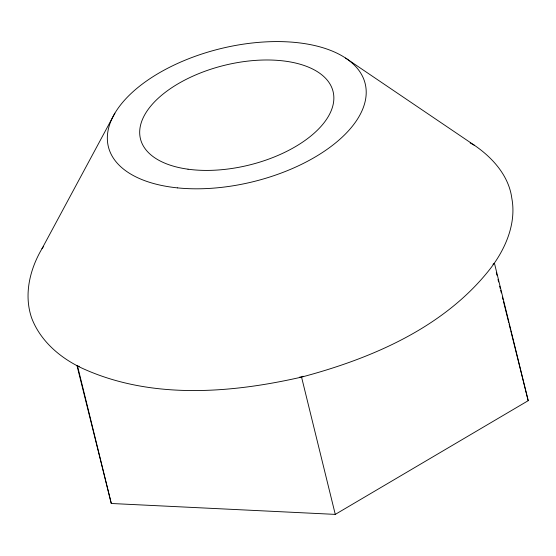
<?xml version="1.0" encoding="UTF-8"?>
<svg xmlns="http://www.w3.org/2000/svg" width="556" height="556" viewBox="0 0 556 556"><rect width="100%" height="100%" fill="white"/><g stroke="black" fill="none" stroke-linecap="round" stroke-linejoin="round"><path stroke-width="0.83" d="M114.897 113.195L41.971 248.727C29.739 269.438 23.616 294.958 31.727 318.22C40.449 340.988 60.062 357.786 81.711 368.03C150.252 399.604 229.76 393.467 301.554 377.1C371.888 358.418 444.265 327.477 490.211 268.791C505.453 249.074 516.593 223.415 511.805 198.2C508.851 175.779 492.553 157.682 474.449 145.311L345.547 58.039M41.971 248.727L43.639 246.35M299.823 377.017L301.554 377.1L303.048 376.217M492.984 264.274L494.479 263.391L528.2 400.681L335.275 514.39L111.29 503.486L76.93 365.396M79.299 366.279L77.569 366.195L111.29 503.486M470.161 142.948L474.449 145.311M497.988 279.439L498.614 281.961M499.663 286.173L500.296 288.696M500.713 290.378L501.345 292.908M502.395 297.119L503.02 299.642M503.444 301.324L508.684 322.376M509.108 324.058L510.366 329.11M510.783 330.799L528.2 400.681M496.32 272.697L496.939 275.227M301.554 377.1L335.275 514.39M177.656 187.893A132.217 68.492 -13.8 0 0 366.057 88.891A132.217 68.492 -13.8 0 0 166.612 68.812A132.217 68.492 -13.8 0 0 177.656 187.893M188.018 169.198A99.163 51.367 -13.8 0 0 333.857 98.162A99.163 51.367 -13.8 0 0 188.456 78.229A99.163 51.367 -13.8 0 0 188.018 169.198"/></g></svg>
